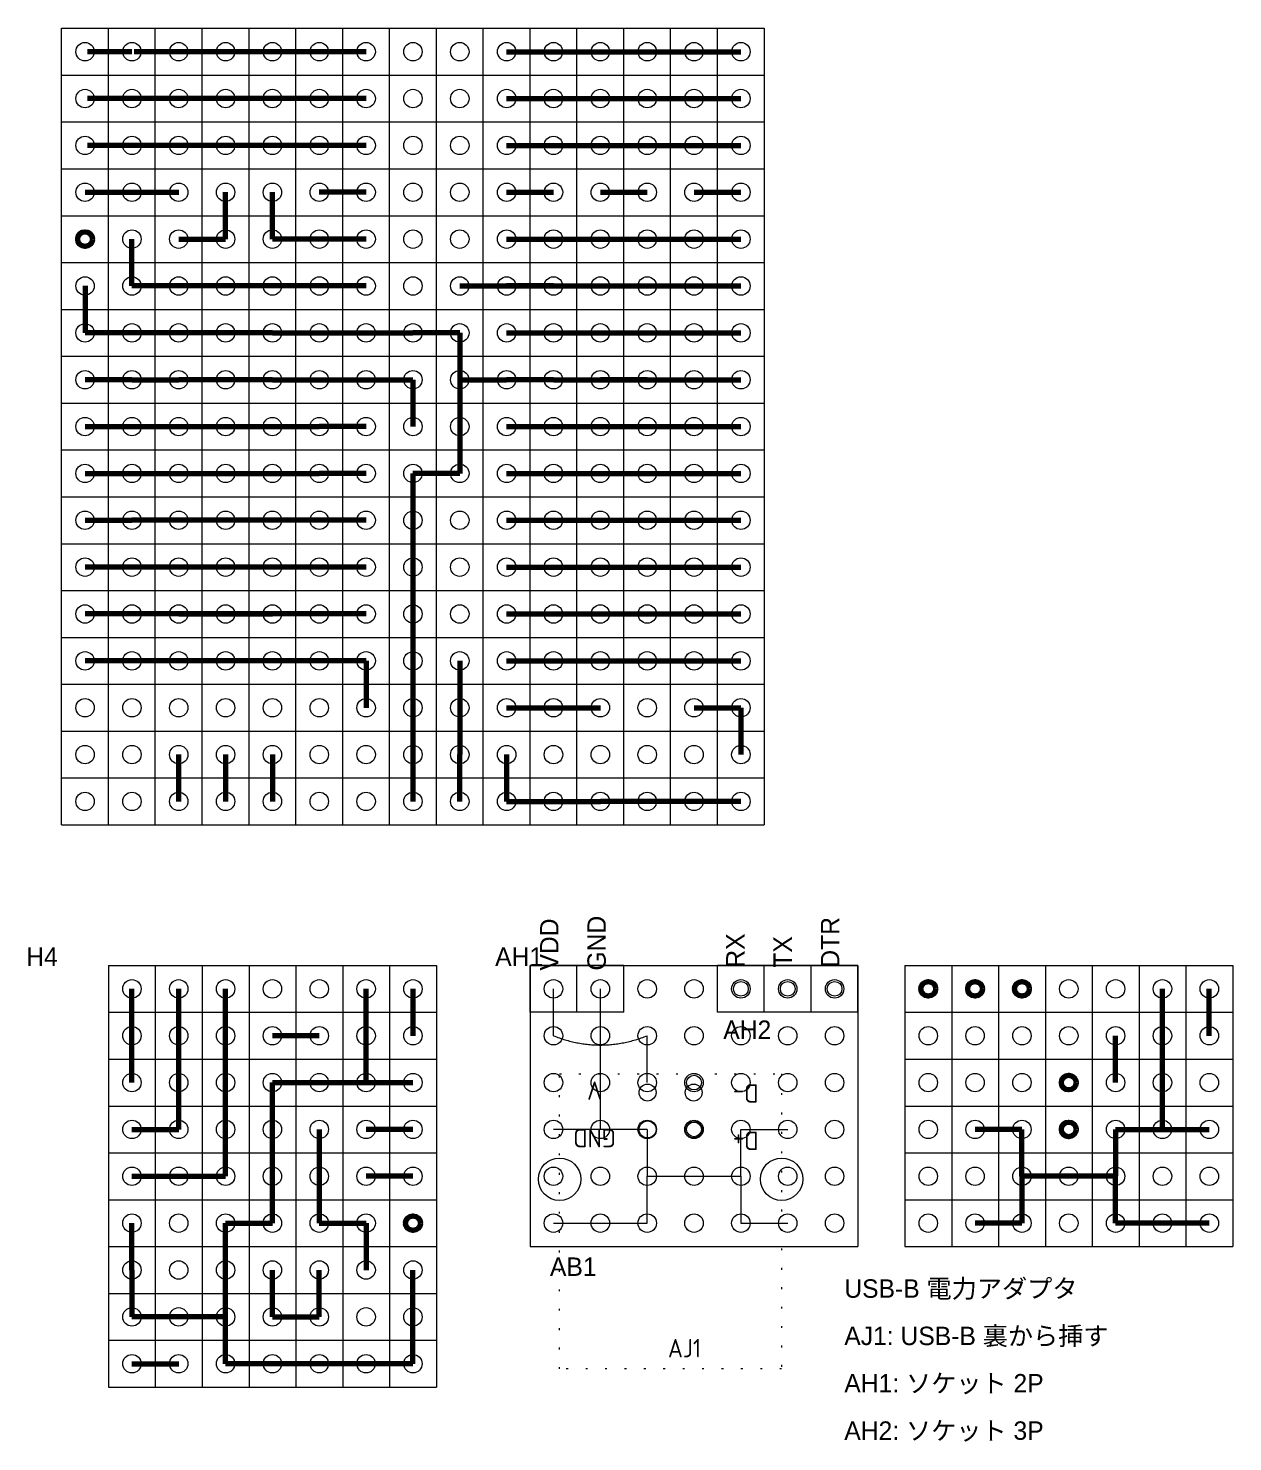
# Model space of a CAD drawing. Extents: x -67 to 67, y 38 to 136.
# Drawn here: x 1.4 to 66.7, y 57.2 to 133.8 of the extents above; entities that cross this region are included whole.
import ezdxf

# ---------------------------------------------------------------- set-up
doc = ezdxf.new("R2010")
doc.units = 0
doc.linetypes.add('DOTTINY', pattern=[0.9525, 0, -0.9525])
doc.layers.get('0').update_dxf_attribs({"linetype": 'CONTINUOUS', "lineweight": 9})
doc.layers.add('0_GND', color=7, linetype='CONTINUOUS', lineweight=15)
doc.layers.add('5V line', color=1, linetype='CONTINUOUS', lineweight=15)
for name, color, linetype, lineweight, true_color in [('0_wire', 92, 'CONTINUOUS', 15, 0x00c800), ('3.3V line', 40, 'CONTINUOUS', 15, 0xffaa00), ('resister', 132, 'CONTINUOUS', 15, 0x00dede), ('socket_header', 56, 'CONTINUOUS', 15, 0x808000), ('terminal', 16, 'CONTINUOUS', 15, 0x800000), ('universal_board', 253, 'CONTINUOUS', 15, 0xa0a0a4)]:
    doc.layers.add(name, color=color, linetype=linetype, lineweight=lineweight, true_color=true_color)
doc.styles.add('iso', font='iso')
doc.styles.add('kst32b', font='kst32b')
doc.styles.add('unicode', font='unicode')

msp = doc.modelspace()

# ---------------------------------------------------------------- linework, layer by layer
at = {"layer": '0_GND', "lineweight": 200}
for p, q in [((12.06, 122.36), (12.06, 124.9)), ((9.52, 122.36), (12.06, 122.36)), ((4.44, 119.82), (4.44, 117.28)), ((14.6, 117.28), (4.44, 117.28)), ((14.6, 117.28), (17.14, 117.28)), ((17.14, 117.28), (22.22, 117.28)), ((24.76, 117.28), (22.22, 117.28)), ((24.76, 117.28), (24.76, 114.74)), ((24.76, 114.74), (27.3, 114.74)), ((24.76, 114.74), (24.76, 109.66)), ((29.84, 114.74), (27.3, 114.74)), ((29.84, 114.74), (32.38, 114.74)), ((32.38, 114.74), (40, 114.74)), ((34.92, 114.74), (32.38, 114.74)), ((24.76, 109.66), (22.22, 109.66)), ((22.22, 109.66), (22.22, 91.88)), ((27.3, 94.42), (27.3, 91.88)), ((27.3, 91.88), (32.38, 91.88)), ((40, 91.88), (32.38, 91.88)), ((19.68, 76.64), (19.68, 81.72)), ((62.86, 74.1), (62.86, 81.72)), ((14.6, 76.64), (17.14, 76.64)), ((14.6, 69.02), (14.6, 76.64)), ((17.14, 76.64), (19.68, 76.64)), ((19.68, 76.64), (22.22, 76.64)), ((55.24, 74.1), (52.7, 74.1)), ((55.24, 71.56), (55.24, 74.1)), ((60.32, 74.1), (62.86, 74.1)), ((60.32, 74.1), (60.32, 71.56)), ((62.86, 74.1), (65.4, 74.1)), ((60.32, 71.56), (55.24, 71.56)), ((55.24, 71.56), (55.24, 69.02)), ((60.32, 69.02), (60.32, 71.56)), ((6.98, 66.48), (6.98, 69.02)), ((12.06, 63.94), (12.06, 69.02)), ((12.06, 69.02), (14.6, 69.02)), ((55.24, 69.02), (52.7, 69.02)), ((65.4, 69.02), (60.32, 69.02)), ((6.98, 66.48), (6.98, 63.94)), ((22.22, 61.4), (22.22, 66.48)), ((12.06, 63.94), (6.98, 63.94)), ((12.06, 61.4), (12.06, 63.94)), ((19.68, 61.4), (12.06, 61.4)), ((22.22, 61.4), (19.68, 61.4))]:
    msp.add_line(p, q, dxfattribs=at)
at = {"layer": '0_GND'}
for p, q in [((32.38, 74.1), (32.38, 81.72)), ((32.38, 74.1), (29.84, 74.1)), ((34.92, 74.1), (32.38, 74.1)), ((34.92, 74.1), (34.92, 71.56)), ((40, 71.56), (40, 74.1)), ((40, 74.1), (42.54, 74.1)), ((34.92, 69.02), (34.92, 71.56)), ((34.92, 71.56), (40, 71.56)), ((40, 71.56), (40, 69.02)), ((29.84, 69.02), (34.92, 69.02)), ((40, 69.02), (42.54, 69.02))]:
    msp.add_line(p, q, dxfattribs=at)
at = {"layer": '0_wire', "lineweight": 200}
for p, q in [((6.98, 132.52), (4.57, 132.52)), ((19.68, 132.52), (7.11, 132.52)), ((27.3, 132.52), (40, 132.52)), ((6.98, 129.98), (4.57, 129.98)), ((19.68, 129.98), (6.98, 129.98)), ((27.3, 129.98), (40, 129.98)), ((6.98, 127.44), (4.57, 127.44)), ((19.68, 127.44), (6.98, 127.44)), ((27.3, 127.44), (40, 127.44)), ((4.44, 124.9), (9.52, 124.9)), ((14.6, 122.36), (14.6, 124.9)), ((19.68, 124.9), (17.14, 124.9)), ((27.3, 124.9), (29.84, 124.9)), ((32.38, 124.9), (34.92, 124.9)), ((37.46, 124.9), (40, 124.9)), ((6.98, 119.82), (6.98, 122.36)), ((19.68, 122.36), (14.6, 122.36)), ((27.3, 122.36), (40, 122.36)), ((9.52, 119.82), (6.98, 119.82)), ((19.68, 119.82), (9.52, 119.82)), ((27.3, 117.28), (40, 117.28)), ((4.44, 112.2), (6.98, 112.2)), ((6.98, 112.2), (9.52, 112.2)), ((9.52, 112.2), (17.14, 112.2)), ((19.68, 112.2), (17.14, 112.2)), ((27.3, 112.2), (40, 112.2)), ((4.44, 109.66), (6.98, 109.66)), ((6.98, 109.66), (9.52, 109.66)), ((9.52, 109.66), (17.14, 109.66)), ((19.68, 109.66), (17.14, 109.66)), ((27.3, 109.66), (40, 109.66)), ((4.44, 107.12), (6.98, 107.12)), ((17.14, 107.12), (6.98, 107.12)), ((19.68, 107.12), (17.14, 107.12)), ((27.3, 107.12), (40, 107.12)), ((19.68, 104.58), (4.44, 104.58)), ((17.14, 104.58), (14.6, 104.58)), ((27.3, 104.58), (40, 104.58)), ((19.68, 102.04), (4.44, 102.04)), ((9.52, 102.04), (12.06, 102.04)), ((12.06, 102.04), (14.6, 102.04)), ((27.3, 102.04), (40, 102.04)), ((19.68, 99.5), (4.44, 99.5)), ((14.6, 99.5), (12.06, 99.5)), ((19.68, 99.5), (19.68, 96.96)), ((27.3, 99.5), (40, 99.5)), ((27.3, 96.96), (32.38, 96.96)), ((37.46, 96.96), (40, 96.96)), ((40, 96.96), (40, 94.42)), ((9.52, 91.88), (9.52, 94.42)), ((12.06, 94.42), (12.06, 91.88)), ((14.6, 94.42), (14.6, 91.88)), ((6.98, 76.64), (6.98, 81.72)), ((9.52, 74.1), (9.52, 81.72)), ((12.06, 71.56), (12.06, 81.72)), ((6.98, 74.1), (9.52, 74.1)), ((17.14, 74.1), (17.14, 71.56)), ((22.22, 74.1), (19.68, 74.1)), ((6.98, 71.56), (12.06, 71.56)), ((17.14, 71.56), (17.14, 69.02)), ((22.22, 71.56), (19.68, 71.56)), ((17.14, 69.02), (19.68, 69.02)), ((19.68, 69.02), (19.68, 66.48))]:
    msp.add_line(p, q, dxfattribs=at)
for centre in [(4.44, 122.36), (50.16, 81.72), (52.7, 81.72), (55.24, 81.72), (57.78, 76.64), (57.78, 74.1)]:
    msp.add_circle(centre, 0.4, dxfattribs=at)
at = {"layer": '0_wire'}
for centre in [(40, 81.72), (42.54, 81.72), (45.08, 81.72), (37.46, 76.64), (37.46, 74.1)]:
    msp.add_circle(centre, 0.4, dxfattribs=at)
at = {"layer": '3.3V line', "lineweight": 200}
msp.add_circle((22.22, 69.02), 0.4, dxfattribs=at)
at = {"layer": '5V line', "lineweight": 200}
for p, q in [((24.76, 119.82), (32.38, 119.82)), ((29.84, 119.82), (27.3, 119.82)), ((29.84, 119.82), (40, 119.82)), ((6.98, 114.74), (4.44, 114.74)), ((6.98, 114.74), (9.52, 114.74)), ((14.6, 114.74), (9.52, 114.74)), ((14.6, 114.74), (19.68, 114.74)), ((19.68, 114.74), (22.22, 114.74)), ((22.22, 114.74), (22.22, 112.2)), ((24.76, 99.5), (24.76, 96.96)), ((24.76, 96.96), (24.76, 94.42)), ((24.76, 91.88), (24.76, 94.42)), ((22.22, 81.72), (22.22, 79.18)), ((65.4, 79.18), (65.4, 81.72)), ((17.14, 79.18), (14.6, 79.18)), ((60.32, 76.64), (60.32, 79.18)), ((14.6, 63.94), (14.6, 66.48)), ((17.14, 63.94), (17.14, 66.48)), ((14.6, 63.94), (17.14, 63.94)), ((6.98, 61.4), (9.52, 61.4))]:
    msp.add_line(p, q, dxfattribs=at)
at = {"layer": '5V line'}
for p, q in [((29.84, 79.18), (29.84, 81.72)), ((34.92, 76.64), (34.92, 79.18))]:
    msp.add_line(p, q, dxfattribs=at)
at = {"layer": 'resister'}
msp.add_open_spline([(29.84, 79.18), (32.376, 78.171), (34.92, 79.18)], degree=2, dxfattribs=at)
at = {"layer": 'socket_header'}
for p, q in [((28.57, 80.45), (28.57, 82.99)), ((31.11, 82.99), (28.57, 82.99)), ((31.11, 80.45), (31.11, 82.99)), ((33.65, 82.99), (31.11, 82.99)), ((31.11, 80.45), (31.11, 82.99)), ((33.65, 80.45), (33.65, 82.99)), ((38.73, 80.45), (38.73, 82.99)), ((41.27, 82.99), (38.73, 82.99)), ((41.27, 80.45), (41.27, 82.99)), ((43.81, 82.99), (41.27, 82.99)), ((41.27, 80.45), (41.27, 82.99)), ((43.81, 80.45), (43.81, 82.99)), ((46.35, 82.99), (43.81, 82.99)), ((43.81, 80.45), (43.81, 82.99)), ((46.35, 80.45), (46.35, 82.99)), ((31.11, 80.45), (28.57, 80.45)), ((33.65, 80.45), (31.11, 80.45)), ((41.27, 80.45), (38.73, 80.45)), ((43.81, 80.45), (41.27, 80.45)), ((46.35, 80.45), (43.81, 80.45))]:
    msp.add_line(p, q, dxfattribs=at)
at = {"layer": 'terminal', "linetype": 'DOTTINY'}
for p, q in [((30.17, 61.12), (30.17, 77.12)), ((30.17, 77.12), (42.21, 77.12)), ((42.21, 77.12), (42.21, 61.12)), ((42.21, 61.12), (30.17, 61.12))]:
    msp.add_line(p, q, dxfattribs=at)
at = {"layer": 'terminal'}
for centre, radius in [((34.94, 76.1), 0.46), ((37.44, 76.1), 0.46), ((34.94, 74.1), 0.46), ((37.44, 74.1), 0.46), ((30.17, 71.4), 1.15), ((42.21, 71.4), 1.15)]:
    msp.add_circle(centre, radius, dxfattribs=at)
at = {"layer": 'universal_board'}
for p, q in [((3.17, 90.61), (3.17, 133.79)), ((3.17, 133.79), (41.27, 133.79)), ((5.71, 90.61), (5.71, 133.79)), ((8.25, 90.61), (8.25, 133.79)), ((10.79, 90.61), (10.79, 133.79)), ((13.33, 90.61), (13.33, 133.79)), ((15.87, 90.61), (15.87, 133.79)), ((18.41, 90.61), (18.41, 133.79)), ((20.95, 90.61), (20.95, 133.79)), ((23.49, 90.61), (23.49, 133.79)), ((26.03, 90.61), (26.03, 133.79)), ((28.57, 90.61), (28.57, 133.79)), ((31.11, 90.61), (31.11, 133.79)), ((33.65, 90.61), (33.65, 133.79)), ((36.19, 90.61), (36.19, 133.79)), ((38.73, 90.61), (38.73, 133.79)), ((41.27, 133.79), (41.27, 90.61)), ((3.17, 131.25), (41.27, 131.25)), ((3.17, 128.71), (41.27, 128.71)), ((3.17, 126.17), (41.27, 126.17)), ((3.17, 123.63), (41.27, 123.63)), ((3.17, 121.09), (41.27, 121.09)), ((3.17, 118.55), (41.27, 118.55)), ((3.17, 116.01), (41.27, 116.01)), ((3.17, 113.47), (41.27, 113.47)), ((3.17, 110.93), (41.27, 110.93)), ((3.17, 108.39), (41.27, 108.39)), ((3.17, 105.85), (41.27, 105.85)), ((3.17, 103.31), (41.27, 103.31)), ((3.17, 100.77), (41.27, 100.77)), ((3.17, 98.23), (41.27, 98.23)), ((3.17, 95.69), (41.27, 95.69)), ((3.17, 93.15), (41.27, 93.15)), ((3.17, 90.61), (41.27, 90.61)), ((5.71, 82.99), (23.49, 82.99)), ((5.71, 82.99), (5.71, 60.13)), ((8.25, 82.99), (8.25, 60.13)), ((10.79, 82.99), (10.79, 60.13)), ((13.33, 82.99), (13.33, 60.13)), ((15.87, 82.99), (15.87, 60.13)), ((18.41, 82.99), (18.41, 60.13)), ((20.95, 82.99), (20.95, 60.13)), ((23.49, 82.99), (23.49, 60.13)), ((28.57, 82.99), (46.35, 82.99)), ((28.57, 82.99), (28.57, 67.75)), ((46.35, 82.99), (46.35, 67.75)), ((48.89, 82.99), (66.67, 82.99)), ((48.89, 82.99), (48.89, 67.75)), ((51.43, 82.99), (51.43, 67.75)), ((53.97, 82.99), (53.97, 67.75)), ((56.51, 82.99), (56.51, 67.75)), ((59.05, 82.99), (59.05, 67.75)), ((61.59, 82.99), (61.59, 67.75)), ((64.13, 82.99), (64.13, 67.75)), ((66.67, 82.99), (66.67, 67.75)), ((5.71, 80.45), (23.49, 80.45)), ((48.89, 80.45), (66.67, 80.45)), ((5.71, 77.91), (23.49, 77.91)), ((48.89, 77.91), (66.67, 77.91)), ((5.71, 75.37), (23.49, 75.37)), ((48.89, 75.37), (66.67, 75.37)), ((5.71, 72.83), (23.49, 72.83)), ((48.89, 72.83), (66.67, 72.83)), ((5.71, 70.29), (23.49, 70.29)), ((48.89, 70.29), (66.67, 70.29)), ((5.71, 67.75), (23.49, 67.75)), ((28.57, 67.75), (46.35, 67.75)), ((48.89, 67.75), (66.67, 67.75)), ((5.71, 65.21), (23.49, 65.21)), ((5.71, 62.67), (23.49, 62.67)), ((5.71, 60.13), (23.49, 60.13))]:
    msp.add_line(p, q, dxfattribs=at)
for centre in [(4.44, 132.52), (6.98, 132.52), (9.52, 132.52), (12.06, 132.52), (14.6, 132.52), (17.14, 132.52), (19.68, 132.52), (22.22, 132.52), (24.76, 132.52), (27.3, 132.52), (29.84, 132.52), (32.38, 132.52), (34.92, 132.52), (37.46, 132.52), (40, 132.52), (4.44, 129.98), (6.98, 129.98), (9.52, 129.98), (12.06, 129.98), (14.6, 129.98), (17.14, 129.98), (19.68, 129.98), (22.22, 129.98), (24.76, 129.98), (27.3, 129.98), (29.84, 129.98), (32.38, 129.98), (34.92, 129.98), (37.46, 129.98), (40, 129.98), (4.44, 127.44), (6.98, 127.44), (9.52, 127.44), (12.06, 127.44), (14.6, 127.44), (17.14, 127.44), (19.68, 127.44), (22.22, 127.44), (24.76, 127.44), (27.3, 127.44), (29.84, 127.44), (32.38, 127.44), (34.92, 127.44), (37.46, 127.44), (40, 127.44), (4.44, 124.9), (6.98, 124.9), (9.52, 124.9), (12.06, 124.9), (14.6, 124.9), (17.14, 124.9), (19.68, 124.9), (22.22, 124.9), (24.76, 124.9), (27.3, 124.9), (29.84, 124.9), (32.38, 124.9), (34.92, 124.9), (37.46, 124.9), (40, 124.9), (4.44, 122.36), (6.98, 122.36), (9.52, 122.36), (12.06, 122.36), (14.6, 122.36), (17.14, 122.36), (19.68, 122.36), (22.22, 122.36), (24.76, 122.36), (27.3, 122.36), (29.84, 122.36), (32.38, 122.36), (34.92, 122.36), (37.46, 122.36), (40, 122.36), (4.44, 119.82), (6.98, 119.82), (9.52, 119.82), (12.06, 119.82), (14.6, 119.82), (17.14, 119.82), (19.68, 119.82), (22.22, 119.82), (24.76, 119.82), (27.3, 119.82), (29.84, 119.82), (32.38, 119.82), (34.92, 119.82), (37.46, 119.82), (40, 119.82), (4.44, 117.28), (6.98, 117.28), (9.52, 117.28), (12.06, 117.28), (14.6, 117.28), (17.14, 117.28), (19.68, 117.28), (22.22, 117.28), (24.76, 117.28), (27.3, 117.28), (29.84, 117.28), (32.38, 117.28), (34.92, 117.28), (37.46, 117.28), (40, 117.28), (4.44, 114.74), (6.98, 114.74), (9.52, 114.74), (12.06, 114.74), (14.6, 114.74), (17.14, 114.74), (19.68, 114.74), (22.22, 114.74), (24.76, 114.74), (27.3, 114.74), (29.84, 114.74), (32.38, 114.74), (34.92, 114.74), (37.46, 114.74), (40, 114.74), (4.44, 112.2), (6.98, 112.2), (9.52, 112.2), (12.06, 112.2), (14.6, 112.2), (17.14, 112.2), (19.68, 112.2), (22.22, 112.2), (24.76, 112.2), (27.3, 112.2), (29.84, 112.2), (32.38, 112.2), (34.92, 112.2), (37.46, 112.2), (40, 112.2), (4.44, 109.66), (6.98, 109.66), (9.52, 109.66), (12.06, 109.66), (14.6, 109.66), (17.14, 109.66), (19.68, 109.66), (22.22, 109.66), (24.76, 109.66), (27.3, 109.66), (29.84, 109.66), (32.38, 109.66), (34.92, 109.66), (37.46, 109.66), (40, 109.66), (4.44, 107.12), (6.98, 107.12), (9.52, 107.12), (12.06, 107.12), (14.6, 107.12), (17.14, 107.12), (19.68, 107.12), (22.22, 107.12), (24.76, 107.12), (27.3, 107.12), (29.84, 107.12), (32.38, 107.12), (34.92, 107.12), (37.46, 107.12), (40, 107.12), (4.44, 104.58), (6.98, 104.58), (9.52, 104.58), (12.06, 104.58), (14.6, 104.58), (17.14, 104.58), (19.68, 104.58), (22.22, 104.58), (24.76, 104.58), (27.3, 104.58), (29.84, 104.58), (32.38, 104.58), (34.92, 104.58), (37.46, 104.58), (40, 104.58), (4.44, 102.04), (6.98, 102.04), (9.52, 102.04), (12.06, 102.04), (14.6, 102.04), (17.14, 102.04), (19.68, 102.04), (22.22, 102.04), (24.76, 102.04), (27.3, 102.04), (29.84, 102.04), (32.38, 102.04), (34.92, 102.04), (37.46, 102.04), (40, 102.04), (4.44, 99.5), (6.98, 99.5), (9.52, 99.5), (12.06, 99.5), (14.6, 99.5), (17.14, 99.5), (19.68, 99.5), (22.22, 99.5), (24.76, 99.5), (27.3, 99.5), (29.84, 99.5), (32.38, 99.5), (34.92, 99.5), (37.46, 99.5), (40, 99.5), (4.44, 96.96), (6.98, 96.96), (9.52, 96.96), (12.06, 96.96), (14.6, 96.96), (17.14, 96.96), (19.68, 96.96), (22.22, 96.96), (24.76, 96.96), (27.3, 96.96), (29.84, 96.96), (32.38, 96.96), (34.92, 96.96), (37.46, 96.96), (40, 96.96), (4.44, 94.42), (6.98, 94.42), (9.52, 94.42), (12.06, 94.42), (14.6, 94.42), (17.14, 94.42), (19.68, 94.42), (22.22, 94.42), (24.76, 94.42), (27.3, 94.42), (29.84, 94.42), (32.38, 94.42), (34.92, 94.42), (37.46, 94.42), (40, 94.42), (4.44, 91.88), (6.98, 91.88), (9.52, 91.88), (12.06, 91.88), (14.6, 91.88), (17.14, 91.88), (19.68, 91.88), (22.22, 91.88), (24.76, 91.88), (27.3, 91.88), (29.84, 91.88), (32.38, 91.88), (34.92, 91.88), (37.46, 91.88), (40, 91.88), (6.98, 81.72), (9.52, 81.72), (12.06, 81.72), (14.6, 81.72), (17.14, 81.72), (19.68, 81.72), (22.22, 81.72), (29.84, 81.72), (32.38, 81.72), (34.92, 81.72), (37.46, 81.72), (40, 81.72), (42.54, 81.72), (45.08, 81.72), (50.16, 81.72), (52.7, 81.72), (55.24, 81.72), (57.78, 81.72), (60.32, 81.72), (62.86, 81.72), (65.4, 81.72), (6.98, 79.18), (9.52, 79.18), (12.06, 79.18), (14.6, 79.18), (17.14, 79.18), (19.68, 79.18), (22.22, 79.18), (29.84, 79.18), (32.38, 79.18), (34.92, 79.18), (37.46, 79.18), (40, 79.18), (42.54, 79.18), (45.08, 79.18), (50.16, 79.18), (52.7, 79.18), (55.24, 79.18), (57.78, 79.18), (60.32, 79.18), (62.86, 79.18), (65.4, 79.18), (6.98, 76.64), (9.52, 76.64), (12.06, 76.64), (14.6, 76.64), (17.14, 76.64), (19.68, 76.64), (22.22, 76.64), (29.84, 76.64), (32.38, 76.64), (34.92, 76.64), (37.46, 76.64), (40, 76.64), (42.54, 76.64), (45.08, 76.64), (50.16, 76.64), (52.7, 76.64), (55.24, 76.64), (57.78, 76.64), (60.32, 76.64), (62.86, 76.64), (65.4, 76.64), (6.98, 74.1), (9.52, 74.1), (12.06, 74.1), (14.6, 74.1), (17.14, 74.1), (19.68, 74.1), (22.22, 74.1), (29.84, 74.1), (32.38, 74.1), (34.92, 74.1), (37.46, 74.1), (40, 74.1), (42.54, 74.1), (45.08, 74.1), (50.16, 74.1), (52.7, 74.1), (55.24, 74.1), (57.78, 74.1), (60.32, 74.1), (62.86, 74.1), (65.4, 74.1), (6.98, 71.56), (9.52, 71.56), (12.06, 71.56), (14.6, 71.56), (17.14, 71.56), (19.68, 71.56), (22.22, 71.56), (29.84, 71.56), (32.38, 71.56), (34.92, 71.56), (37.46, 71.56), (40, 71.56), (42.54, 71.56), (45.08, 71.56), (50.16, 71.56), (52.7, 71.56), (55.24, 71.56), (57.78, 71.56), (60.32, 71.56), (62.86, 71.56), (65.4, 71.56), (6.98, 69.02), (9.52, 69.02), (12.06, 69.02), (14.6, 69.02), (17.14, 69.02), (19.68, 69.02), (22.22, 69.02), (29.84, 69.02), (32.38, 69.02), (34.92, 69.02), (37.46, 69.02), (40, 69.02), (42.54, 69.02), (45.08, 69.02), (50.16, 69.02), (52.7, 69.02), (55.24, 69.02), (57.78, 69.02), (60.32, 69.02), (62.86, 69.02), (65.4, 69.02), (6.98, 66.48), (9.52, 66.48), (12.06, 66.48), (14.6, 66.48), (17.14, 66.48), (19.68, 66.48), (22.22, 66.48), (6.98, 63.94), (9.52, 63.94), (12.06, 63.94), (14.6, 63.94), (17.14, 63.94), (19.68, 63.94), (22.22, 63.94), (6.98, 61.4), (9.52, 61.4), (12.06, 61.4), (14.6, 61.4), (17.14, 61.4), (19.68, 61.4), (22.22, 61.4)]:
    msp.add_circle(centre, 0.5, dxfattribs=at)

# ---------------------------------------------------------------- texts
at = {"insert": (45.609, 61.573), "char_height": 1, "width": 14.68222, "attachment_point": 4, "line_spacing_factor": 1.54, "style": 'kst32b'}
msp.add_mtext('USB-B 電力アダプタ\\PAJ1: USB-B 裏から挿す\\PAH1: ソケット 2P\\PAH2: ソケット 3P', dxfattribs=at)
at = {"layer": 'socket_header', "char_height": 1, "attachment_point": 4, "rotation": 90, "line_spacing_factor": 1.54, "style": 'unicode'}
for s, insert, width in [('VDD\\PGND', (30.901, 82.711), 2.44444), ('RX\\PTX\\PDTR', (42.269, 82.866), 2.33333)]:
    msp.add_mtext(s, dxfattribs=dict(at, insert=insert, width=width))
at = {"layer": 'socket_header', "char_height": 1, "attachment_point": 4, "line_spacing_factor": 1.54, "style": 'unicode'}
for s, insert, width in [('H4', (1.251, 83.466), 1.44444), ('AH1', (26.678, 83.466), 2.11111), ('AH2', (39.047, 79.506), 2.33333)]:
    msp.add_mtext(s, dxfattribs=dict(at, insert=insert, width=width))
at = {"layer": 'terminal', "char_height": 1, "attachment_point": 5, "rotation": 180, "line_spacing_factor": 1.54, "style": 'iso'}
for s, insert, width in [('GND\\PV', (32.07, 74.917), 2.33333), ('D+\\PD-', (40.261, 74.769), 1.33333)]:
    msp.add_mtext(s, dxfattribs=dict(at, insert=insert, width=width))
at = {"layer": 'terminal', "insert": (36.948, 62.244), "char_height": 1, "width": 1.88889, "attachment_point": 5, "line_spacing_factor": 1.54, "style": 'iso'}
msp.add_mtext('AJ1', dxfattribs=at)
at = {"layer": 'universal_board', "insert": (29.648, 66.661), "char_height": 1, "width": 2.11111, "attachment_point": 4, "line_spacing_factor": 1.54, "style": 'unicode'}
msp.add_mtext('AB1', dxfattribs=at)

doc.saveas('drawing.dxf')
